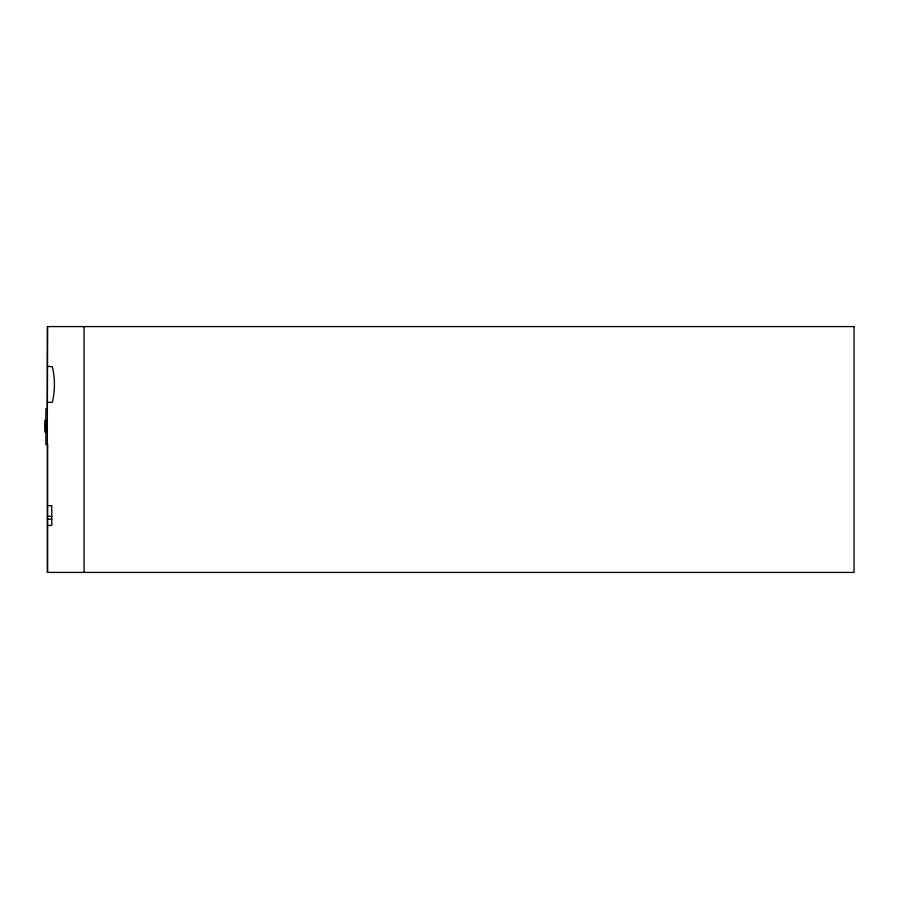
<?xml version="1.0" encoding="UTF-8"?>
<svg xmlns="http://www.w3.org/2000/svg" width="899" height="899" viewBox="0 0 899 899"><rect width="100%" height="100%" fill="white"/><g stroke="black" fill="none" stroke-linecap="round" stroke-linejoin="round"><path stroke-width="1.35" d="M47.344 366.387L52.344 366.68A78.011 78.011 0 0 1 52.344 402.314L47.344 402.314M47.344 408.697L45.871 408.697L45.871 444.612L47.344 444.612M47.344 409.303L47.636 326.584M45.871 420.417L44.95 420.417L44.95 421.238L45.871 421.226M45.871 421.957L44.95 421.957L44.95 422.777L45.871 422.777M45.871 423.508L44.95 423.508L44.95 424.317L45.871 424.317M44.95 424.227L45.871 424.272M45.871 425.047L44.95 425.047L44.95 425.868L45.871 425.868M44.95 425.755L45.871 425.755M45.871 426.598L44.95 426.598L44.95 427.418L45.871 427.418M45.871 428.138L44.95 428.149L44.95 428.958L45.871 428.958M45.871 429.7L44.95 429.688L44.95 430.509L45.871 430.509M45.871 431.239L44.95 431.239L44.95 432.048L45.871 432.048M47.344 505.676L51.76 505.676L51.76 525.454L47.344 525.454M47.344 516.329L51.76 516.329M47.344 519.184L51.76 519.184M84.068 326.584L84.068 572.416M47.636 443.915L47.636 572.416M854.05 326.584L47.344 326.584L47.344 572.416L854.05 572.416L854.05 326.584"/></g></svg>
